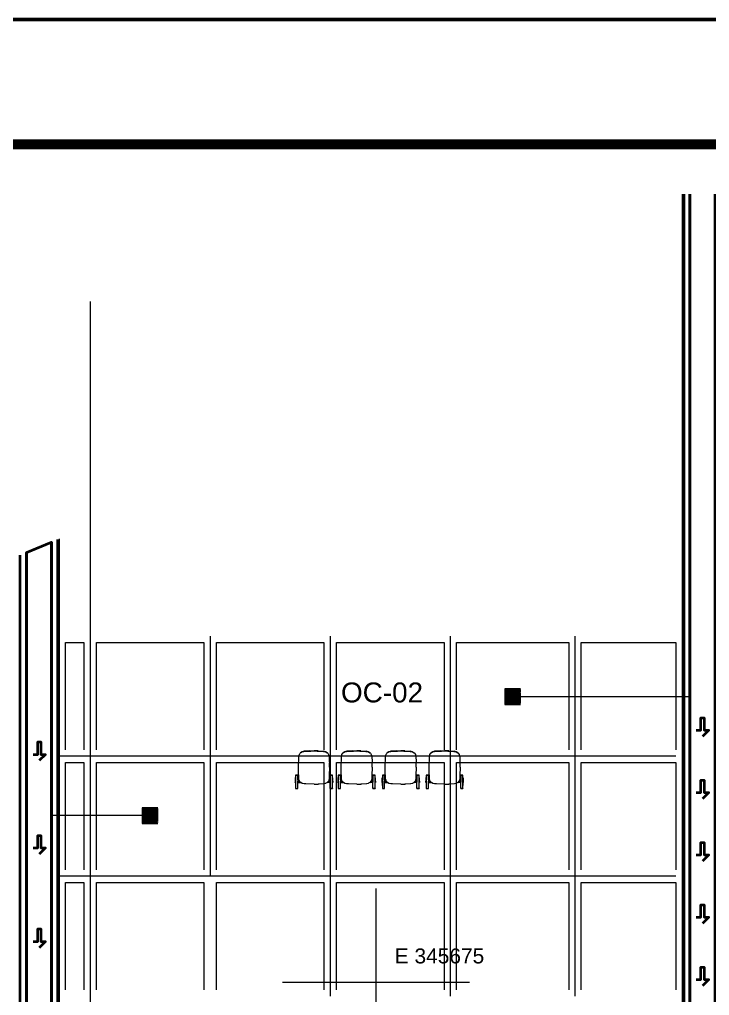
# Model space of a CAD drawing. Header units: metres. Extents: x 349021 to 349543, y 9281040 to 9281959.
# Drawn here: x 349122.8 to 349133.87, y 9281942.93 to 9281958.59 of the extents above; entities that cross this region are included whole.
import ezdxf

# ---------------------------------------------------------------- set-up
doc = ezdxf.new("R2010")
doc.units = ezdxf.units.M
doc.header["$LTSCALE"] = 0.25
for name, color, linetype, lineweight in [('ARQ-BASE', 8, 'CONTINUOUS', 13), ('ARQ-TEXTO', 8, 'CONTINUOUS', 13), ('CUNETA', 3, 'CONTINUOUS', 35), ('GRILLA', 9, 'CONTINUOUS', 13), ('MARCO', 7, 'CONTINUOUS', 50)]:
    doc.layers.add(name, color=color, linetype=linetype, lineweight=lineweight)
doc.styles.get("Standard").update_dxf_attribs({"font": 'arial.ttf'})

msp = doc.modelspace()

# ---------------------------------------------------------------- linework, layer by layer
at = {"layer": 'ARQ-BASE'}
for points in [[(349133.43, 9281955.79), (349133.43, 9281928.845)], [(349123.935, 9281954.068), (349123.935, 9281920.406)], [(349123.44, 9281950.258), (349123.44, 9281928.97)], [(349123.44, 9281949.935), (349123.44, 9281924.749)], [(349125.86, 9281948.699), (349125.86, 9281946.774)], [(349127.785, 9281948.699), (349127.785, 9281946.774)], [(349129.71, 9281948.699), (349129.71, 9281946.774)], [(349131.71, 9281948.699), (349131.71, 9281946.774)], [(349123.54, 9281946.874), (349123.54, 9281948.599), (349123.835, 9281948.599), (349123.835, 9281946.874)], [(349124.035, 9281946.874), (349124.035, 9281948.599), (349125.76, 9281948.599), (349125.76, 9281946.874)], [(349125.96, 9281946.874), (349125.96, 9281948.599), (349127.685, 9281948.599), (349127.685, 9281946.874)], [(349127.885, 9281946.874), (349127.885, 9281948.599), (349129.61, 9281948.599), (349129.61, 9281946.874)], [(349129.81, 9281946.874), (349129.81, 9281948.599), (349131.61, 9281948.599), (349131.61, 9281946.874)], [(349131.81, 9281946.874), (349131.81, 9281948.599), (349133.33, 9281948.599), (349133.33, 9281946.874)], [(349130.835, 9281947.854), (349130.585, 9281947.854), (349130.585, 9281947.604), (349130.835, 9281947.604)], [(349130.83, 9281947.849), (349130.59, 9281947.849), (349130.59, 9281947.609), (349130.83, 9281947.609)], [(349130.59, 9281947.842), (349130.83, 9281947.842), (349130.83, 9281947.837), (349130.59, 9281947.837)], [(349130.59, 9281947.832), (349130.83, 9281947.832), (349130.83, 9281947.827), (349130.59, 9281947.827)], [(349130.59, 9281947.822), (349130.83, 9281947.822), (349130.83, 9281947.817), (349130.59, 9281947.817)], [(349130.59, 9281947.812), (349130.83, 9281947.812), (349130.83, 9281947.807), (349130.59, 9281947.807)], [(349130.59, 9281947.802), (349130.83, 9281947.802), (349130.83, 9281947.797), (349130.59, 9281947.797)], [(349130.59, 9281947.792), (349130.83, 9281947.792), (349130.83, 9281947.787), (349130.59, 9281947.787)], [(349130.59, 9281947.782), (349130.83, 9281947.782), (349130.83, 9281947.777), (349130.59, 9281947.777)], [(349130.59, 9281947.772), (349130.83, 9281947.772), (349130.83, 9281947.767), (349130.59, 9281947.767)], [(349130.59, 9281947.762), (349130.83, 9281947.762), (349130.83, 9281947.757), (349130.59, 9281947.757)], [(349130.59, 9281947.752), (349130.83, 9281947.752), (349130.83, 9281947.747), (349130.59, 9281947.747)], [(349130.59, 9281947.742), (349130.83, 9281947.742), (349130.83, 9281947.737), (349130.59, 9281947.737)], [(349130.59, 9281947.732), (349130.83, 9281947.732), (349130.83, 9281947.727), (349130.59, 9281947.727)], [(349130.59, 9281947.722), (349130.83, 9281947.722), (349130.83, 9281947.717), (349130.59, 9281947.717)], [(349130.59, 9281947.712), (349130.83, 9281947.712), (349130.83, 9281947.707), (349130.59, 9281947.707)], [(349130.59, 9281947.702), (349130.83, 9281947.702), (349130.83, 9281947.697), (349130.59, 9281947.697)], [(349130.59, 9281947.692), (349130.83, 9281947.692), (349130.83, 9281947.687), (349130.59, 9281947.687)], [(349130.59, 9281947.682), (349130.83, 9281947.682), (349130.83, 9281947.677), (349130.59, 9281947.677)], [(349130.59, 9281947.672), (349130.83, 9281947.672), (349130.83, 9281947.667), (349130.59, 9281947.667)], [(349130.835, 9281947.729), (349133.555, 9281947.729)], [(349130.59, 9281947.662), (349130.83, 9281947.662), (349130.83, 9281947.657), (349130.59, 9281947.657)], [(349130.59, 9281947.652), (349130.83, 9281947.652), (349130.83, 9281947.647), (349130.59, 9281947.647)], [(349130.59, 9281947.642), (349130.83, 9281947.642), (349130.83, 9281947.637), (349130.59, 9281947.637)], [(349130.59, 9281947.632), (349130.83, 9281947.632), (349130.83, 9281947.627), (349130.59, 9281947.627)], [(349130.59, 9281947.622), (349130.83, 9281947.622), (349130.83, 9281947.617), (349130.59, 9281947.617)], [(349122.815, 9281947.47), (349122.815, 9281923.89)], [(349133.33, 9281946.774), (349123.44, 9281946.774)], [(349125.86, 9281946.774), (349125.86, 9281944.849)], [(349127.281, 9281946.72), (349127.283, 9281946.765)], [(349127.283, 9281946.765), (349127.288, 9281946.792)], [(349127.288, 9281946.792), (349127.29, 9281946.801)], [(349127.29, 9281946.801), (349127.304, 9281946.82)], [(349127.304, 9281946.82), (349127.309, 9281946.827)], [(349127.309, 9281946.827), (349127.329, 9281946.839)], [(349127.335, 9281946.843), (349127.311, 9281946.828)], [(349127.329, 9281946.839), (349127.335, 9281946.843)], [(349127.335, 9281946.843), (349127.361, 9281946.849)], [(349127.337, 9281946.844), (349127.335, 9281946.843)], [(349127.366, 9281946.851), (349127.337, 9281946.844)], [(349127.361, 9281946.849), (349127.364, 9281946.85)], [(349127.364, 9281946.85), (349127.406, 9281946.852)], [(349127.458, 9281946.856), (349127.366, 9281946.851)], [(349127.406, 9281946.852), (349127.475, 9281946.855)], [(349127.458, 9281946.856), (349127.526, 9281946.857)], [(349127.475, 9281946.855), (349127.526, 9281946.856)], [(349127.593, 9281946.856), (349127.526, 9281946.857)], [(349127.526, 9281946.856), (349127.576, 9281946.855)], [(349127.576, 9281946.855), (349127.593, 9281946.855)], [(349127.593, 9281946.856), (349127.681, 9281946.851)], [(349127.593, 9281946.855), (349127.66, 9281946.851)], [(349127.66, 9281946.851), (349127.675, 9281946.85)], [(349127.675, 9281946.85), (349127.683, 9281946.85)], [(349127.711, 9281946.844), (349127.681, 9281946.851)], [(349127.683, 9281946.85), (349127.71, 9281946.844)], [(349127.71, 9281946.844), (349127.713, 9281946.843)], [(349127.713, 9281946.843), (349127.711, 9281946.844)], [(349127.738, 9281946.828), (349127.711, 9281946.844)], [(349127.713, 9281946.843), (349127.738, 9281946.828)], [(349127.738, 9281946.828), (349127.738, 9281946.828)], [(349127.738, 9281946.828), (349127.738, 9281946.828)], [(349127.738, 9281946.828), (349127.74, 9281946.827)], [(349127.74, 9281946.827), (349127.745, 9281946.82)], [(349127.745, 9281946.82), (349127.76, 9281946.801)], [(349127.76, 9281946.801), (349127.766, 9281946.775)], [(349127.766, 9281946.775), (349127.768, 9281946.765)], [(349127.768, 9281946.765), (349127.771, 9281946.689)], [(349127.785, 9281946.774), (349127.785, 9281944.849)], [(349127.965, 9281946.72), (349127.967, 9281946.765)], [(349127.967, 9281946.765), (349127.972, 9281946.792)], [(349127.972, 9281946.792), (349127.974, 9281946.801)], [(349127.974, 9281946.801), (349127.988, 9281946.82)], [(349127.988, 9281946.82), (349127.993, 9281946.827)], [(349127.993, 9281946.827), (349128.013, 9281946.839)], [(349128.019, 9281946.843), (349127.995, 9281946.828)], [(349128.013, 9281946.839), (349128.019, 9281946.843)], [(349128.019, 9281946.843), (349128.045, 9281946.849)], [(349128.021, 9281946.844), (349128.019, 9281946.843)], [(349128.05, 9281946.851), (349128.021, 9281946.844)], [(349128.045, 9281946.849), (349128.048, 9281946.85)], [(349128.048, 9281946.85), (349128.09, 9281946.852)], [(349128.142, 9281946.856), (349128.05, 9281946.851)], [(349128.09, 9281946.852), (349128.159, 9281946.855)], [(349128.142, 9281946.856), (349128.21, 9281946.857)], [(349128.159, 9281946.855), (349128.21, 9281946.856)], [(349128.277, 9281946.856), (349128.21, 9281946.857)], [(349128.21, 9281946.856), (349128.26, 9281946.855)], [(349128.26, 9281946.855), (349128.277, 9281946.855)], [(349128.277, 9281946.856), (349128.366, 9281946.851)], [(349128.277, 9281946.855), (349128.344, 9281946.851)], [(349128.344, 9281946.851), (349128.359, 9281946.85)], [(349128.359, 9281946.85), (349128.367, 9281946.85)], [(349128.395, 9281946.844), (349128.366, 9281946.851)], [(349128.367, 9281946.85), (349128.394, 9281946.844)], [(349128.394, 9281946.844), (349128.397, 9281946.843)], [(349128.397, 9281946.843), (349128.395, 9281946.844)], [(349128.422, 9281946.828), (349128.395, 9281946.844)], [(349128.397, 9281946.843), (349128.422, 9281946.828)], [(349128.422, 9281946.828), (349128.422, 9281946.828)], [(349128.422, 9281946.828), (349128.423, 9281946.828)], [(349128.423, 9281946.828), (349128.425, 9281946.827)], [(349128.425, 9281946.827), (349128.429, 9281946.82)], [(349128.429, 9281946.82), (349128.444, 9281946.801)], [(349128.444, 9281946.801), (349128.45, 9281946.775)], [(349128.45, 9281946.775), (349128.452, 9281946.765)], [(349128.452, 9281946.765), (349128.456, 9281946.689)], [(349128.672, 9281946.72), (349128.674, 9281946.765)], [(349128.674, 9281946.765), (349128.679, 9281946.792)], [(349128.679, 9281946.792), (349128.681, 9281946.801)], [(349128.681, 9281946.801), (349128.695, 9281946.82)], [(349128.695, 9281946.82), (349128.7, 9281946.827)], [(349128.7, 9281946.827), (349128.719, 9281946.839)], [(349128.726, 9281946.843), (349128.701, 9281946.828)], [(349128.719, 9281946.839), (349128.726, 9281946.843)], [(349128.726, 9281946.843), (349128.752, 9281946.849)], [(349128.728, 9281946.844), (349128.726, 9281946.843)], [(349128.757, 9281946.851), (349128.728, 9281946.844)], [(349128.752, 9281946.849), (349128.755, 9281946.85)], [(349128.755, 9281946.85), (349128.797, 9281946.852)], [(349128.849, 9281946.856), (349128.757, 9281946.851)], [(349128.797, 9281946.852), (349128.866, 9281946.855)], [(349128.849, 9281946.856), (349128.917, 9281946.857)], [(349128.866, 9281946.855), (349128.917, 9281946.856)], [(349128.984, 9281946.856), (349128.917, 9281946.857)], [(349128.917, 9281946.856), (349128.967, 9281946.855)], [(349128.967, 9281946.855), (349128.984, 9281946.855)], [(349128.984, 9281946.856), (349129.072, 9281946.851)], [(349128.984, 9281946.855), (349129.05, 9281946.851)], [(349129.05, 9281946.851), (349129.065, 9281946.85)], [(349129.065, 9281946.85), (349129.074, 9281946.85)], [(349129.102, 9281946.844), (349129.072, 9281946.851)], [(349129.074, 9281946.85), (349129.101, 9281946.844)], [(349129.101, 9281946.844), (349129.104, 9281946.843)], [(349129.104, 9281946.843), (349129.102, 9281946.844)], [(349129.129, 9281946.828), (349129.102, 9281946.844)], [(349129.104, 9281946.843), (349129.129, 9281946.828)], [(349129.129, 9281946.828), (349129.129, 9281946.828)], [(349129.129, 9281946.828), (349129.129, 9281946.828)], [(349129.129, 9281946.828), (349129.131, 9281946.827)], [(349129.131, 9281946.827), (349129.136, 9281946.82)], [(349129.136, 9281946.82), (349129.151, 9281946.801)], [(349129.151, 9281946.801), (349129.157, 9281946.775)], [(349129.157, 9281946.775), (349129.159, 9281946.765)], [(349129.159, 9281946.765), (349129.162, 9281946.689)], [(349129.375, 9281946.72), (349129.377, 9281946.765)], [(349129.377, 9281946.765), (349129.382, 9281946.792)], [(349129.382, 9281946.792), (349129.384, 9281946.801)], [(349129.384, 9281946.801), (349129.398, 9281946.82)], [(349129.398, 9281946.82), (349129.403, 9281946.827)], [(349129.403, 9281946.827), (349129.422, 9281946.839)], [(349129.429, 9281946.843), (349129.404, 9281946.828)], [(349129.422, 9281946.839), (349129.429, 9281946.843)], [(349129.429, 9281946.843), (349129.455, 9281946.849)], [(349129.431, 9281946.844), (349129.429, 9281946.843)], [(349129.46, 9281946.851), (349129.431, 9281946.844)], [(349129.455, 9281946.849), (349129.458, 9281946.85)], [(349129.458, 9281946.85), (349129.5, 9281946.852)], [(349129.552, 9281946.856), (349129.46, 9281946.851)], [(349129.5, 9281946.852), (349129.569, 9281946.855)], [(349129.552, 9281946.856), (349129.62, 9281946.857)], [(349129.569, 9281946.855), (349129.62, 9281946.856)], [(349129.687, 9281946.856), (349129.62, 9281946.857)], [(349129.62, 9281946.856), (349129.67, 9281946.855)], [(349129.67, 9281946.855), (349129.687, 9281946.855)], [(349129.687, 9281946.856), (349129.775, 9281946.851)], [(349129.687, 9281946.855), (349129.753, 9281946.851)], [(349129.71, 9281946.774), (349129.71, 9281944.849)], [(349129.753, 9281946.851), (349129.768, 9281946.85)], [(349129.768, 9281946.85), (349129.777, 9281946.85)], [(349129.805, 9281946.844), (349129.775, 9281946.851)], [(349129.777, 9281946.85), (349129.804, 9281946.844)], [(349129.804, 9281946.844), (349129.807, 9281946.843)], [(349129.807, 9281946.843), (349129.805, 9281946.844)], [(349129.832, 9281946.828), (349129.805, 9281946.844)], [(349129.807, 9281946.843), (349129.832, 9281946.828)], [(349129.832, 9281946.828), (349129.832, 9281946.828)], [(349129.832, 9281946.828), (349129.832, 9281946.828)], [(349129.832, 9281946.828), (349129.834, 9281946.827)], [(349129.834, 9281946.827), (349129.839, 9281946.82)], [(349129.839, 9281946.82), (349129.854, 9281946.801)], [(349129.854, 9281946.801), (349129.86, 9281946.775)], [(349129.86, 9281946.775), (349129.862, 9281946.765)], [(349129.862, 9281946.765), (349129.865, 9281946.689)], [(349131.71, 9281946.774), (349131.71, 9281944.849)], [(349123.54, 9281944.949), (349123.54, 9281946.674), (349123.835, 9281946.674), (349123.835, 9281944.949)], [(349124.035, 9281944.949), (349124.035, 9281946.674), (349125.76, 9281946.674), (349125.76, 9281944.949)], [(349125.96, 9281944.949), (349125.96, 9281946.674), (349127.685, 9281946.674), (349127.685, 9281944.949)], [(349127.276, 9281946.593), (349127.277, 9281946.643)], [(349127.278, 9281946.544), (349127.276, 9281946.593)], [(349127.277, 9281946.643), (349127.281, 9281946.72)], [(349127.774, 9281946.595), (349127.77, 9281946.461)], [(349127.771, 9281946.689), (349127.773, 9281946.662)], [(349127.774, 9281946.595), (349127.773, 9281946.662)], [(349127.885, 9281944.949), (349127.885, 9281946.674), (349129.61, 9281946.674), (349129.61, 9281944.949)], [(349127.96, 9281946.593), (349127.962, 9281946.643)], [(349127.962, 9281946.544), (349127.96, 9281946.593)], [(349127.962, 9281946.643), (349127.965, 9281946.72)], [(349128.458, 9281946.595), (349128.454, 9281946.461)], [(349128.456, 9281946.689), (349128.457, 9281946.662)], [(349128.458, 9281946.595), (349128.457, 9281946.662)], [(349128.667, 9281946.593), (349128.668, 9281946.643)], [(349128.669, 9281946.544), (349128.667, 9281946.593)], [(349128.668, 9281946.643), (349128.672, 9281946.72)], [(349129.165, 9281946.595), (349129.16, 9281946.461)], [(349129.162, 9281946.689), (349129.164, 9281946.662)], [(349129.165, 9281946.595), (349129.164, 9281946.662)], [(349129.37, 9281946.593), (349129.371, 9281946.643)], [(349129.372, 9281946.544), (349129.37, 9281946.593)], [(349129.371, 9281946.643), (349129.375, 9281946.72)], [(349129.81, 9281944.949), (349129.81, 9281946.674), (349131.61, 9281946.674), (349131.61, 9281944.949)], [(349129.868, 9281946.595), (349129.863, 9281946.461)], [(349129.865, 9281946.689), (349129.867, 9281946.662)], [(349129.868, 9281946.595), (349129.867, 9281946.662)], [(349131.81, 9281944.949), (349131.81, 9281946.674), (349133.33, 9281946.674), (349133.33, 9281944.949)], [(349127.231, 9281946.421), (349127.228, 9281946.421)], [(349127.228, 9281946.371), (349127.228, 9281946.421)], [(349127.231, 9281946.47), (349127.267, 9281946.47)], [(349127.231, 9281946.47), (349127.231, 9281946.47)], [(349127.267, 9281946.47), (349127.231, 9281946.47)], [(349127.231, 9281946.47), (349127.231, 9281946.455)], [(349127.231, 9281946.47), (349127.231, 9281946.254)], [(349127.231, 9281946.455), (349127.231, 9281946.431)], [(349127.231, 9281946.421), (349127.231, 9281946.431)], [(349127.267, 9281946.47), (349127.267, 9281946.47)], [(349127.267, 9281946.395), (349127.267, 9281946.47)], [(349127.283, 9281946.41), (349127.278, 9281946.544)], [(349127.77, 9281946.461), (349127.768, 9281946.413)], [(349127.784, 9281946.47), (349127.784, 9281946.47)], [(349127.784, 9281946.47), (349127.82, 9281946.47)], [(349127.82, 9281946.47), (349127.784, 9281946.47)], [(349127.784, 9281946.47), (349127.784, 9281946.39)], [(349127.82, 9281946.47), (349127.82, 9281946.47)], [(349127.82, 9281946.258), (349127.82, 9281946.47)], [(349127.82, 9281946.455), (349127.82, 9281946.47)], [(349127.82, 9281946.438), (349127.82, 9281946.455)], [(349127.82, 9281946.423), (349127.82, 9281946.438)], [(349127.82, 9281946.423), (349127.823, 9281946.423)], [(349127.82, 9281946.423), (349127.823, 9281946.423)], [(349127.823, 9281946.423), (349127.823, 9281946.423)], [(349127.823, 9281946.415), (349127.823, 9281946.423)], [(349127.823, 9281946.423), (349127.823, 9281946.415)], [(349127.915, 9281946.421), (349127.912, 9281946.421)], [(349127.912, 9281946.371), (349127.912, 9281946.421)], [(349127.915, 9281946.47), (349127.951, 9281946.47)], [(349127.915, 9281946.47), (349127.915, 9281946.47)], [(349127.951, 9281946.47), (349127.915, 9281946.47)], [(349127.915, 9281946.47), (349127.915, 9281946.455)], [(349127.915, 9281946.47), (349127.915, 9281946.254)], [(349127.915, 9281946.455), (349127.915, 9281946.431)], [(349127.915, 9281946.421), (349127.915, 9281946.431)], [(349127.951, 9281946.47), (349127.951, 9281946.47)], [(349127.951, 9281946.395), (349127.951, 9281946.47)], [(349127.967, 9281946.41), (349127.962, 9281946.544)], [(349128.454, 9281946.461), (349128.452, 9281946.413)], [(349128.468, 9281946.47), (349128.468, 9281946.47)], [(349128.468, 9281946.47), (349128.504, 9281946.47)], [(349128.504, 9281946.47), (349128.468, 9281946.47)], [(349128.468, 9281946.47), (349128.468, 9281946.39)], [(349128.504, 9281946.47), (349128.504, 9281946.47)], [(349128.504, 9281946.258), (349128.504, 9281946.47)], [(349128.504, 9281946.455), (349128.504, 9281946.47)], [(349128.504, 9281946.438), (349128.504, 9281946.455)], [(349128.504, 9281946.423), (349128.504, 9281946.438)], [(349128.504, 9281946.423), (349128.507, 9281946.423)], [(349128.504, 9281946.423), (349128.507, 9281946.423)], [(349128.507, 9281946.423), (349128.507, 9281946.423)], [(349128.507, 9281946.415), (349128.507, 9281946.423)], [(349128.507, 9281946.423), (349128.507, 9281946.415)], [(349128.622, 9281946.421), (349128.619, 9281946.421)], [(349128.619, 9281946.371), (349128.619, 9281946.421)], [(349128.622, 9281946.47), (349128.658, 9281946.47)], [(349128.622, 9281946.47), (349128.622, 9281946.47)], [(349128.658, 9281946.47), (349128.622, 9281946.47)], [(349128.622, 9281946.47), (349128.622, 9281946.455)], [(349128.622, 9281946.47), (349128.622, 9281946.254)], [(349128.622, 9281946.455), (349128.622, 9281946.431)], [(349128.622, 9281946.421), (349128.622, 9281946.431)], [(349128.658, 9281946.47), (349128.658, 9281946.47)], [(349128.658, 9281946.395), (349128.658, 9281946.47)], [(349128.674, 9281946.41), (349128.669, 9281946.544)], [(349129.16, 9281946.461), (349129.159, 9281946.413)], [(349129.175, 9281946.47), (349129.175, 9281946.47)], [(349129.175, 9281946.47), (349129.211, 9281946.47)], [(349129.211, 9281946.47), (349129.175, 9281946.47)], [(349129.175, 9281946.47), (349129.175, 9281946.39)], [(349129.211, 9281946.47), (349129.211, 9281946.47)], [(349129.211, 9281946.258), (349129.211, 9281946.47)], [(349129.211, 9281946.455), (349129.211, 9281946.47)], [(349129.211, 9281946.438), (349129.211, 9281946.455)], [(349129.211, 9281946.423), (349129.211, 9281946.438)], [(349129.211, 9281946.423), (349129.214, 9281946.423)], [(349129.211, 9281946.423), (349129.214, 9281946.423)], [(349129.214, 9281946.423), (349129.214, 9281946.423)], [(349129.214, 9281946.415), (349129.214, 9281946.423)], [(349129.214, 9281946.423), (349129.214, 9281946.415)], [(349129.325, 9281946.421), (349129.322, 9281946.421)], [(349129.322, 9281946.371), (349129.322, 9281946.421)], [(349129.325, 9281946.47), (349129.361, 9281946.47)], [(349129.325, 9281946.47), (349129.325, 9281946.47)], [(349129.361, 9281946.47), (349129.325, 9281946.47)], [(349129.325, 9281946.47), (349129.325, 9281946.455)], [(349129.325, 9281946.47), (349129.325, 9281946.254)], [(349129.325, 9281946.455), (349129.325, 9281946.431)], [(349129.325, 9281946.421), (349129.325, 9281946.431)], [(349129.361, 9281946.47), (349129.361, 9281946.47)], [(349129.361, 9281946.395), (349129.361, 9281946.47)], [(349129.377, 9281946.41), (349129.372, 9281946.544)], [(349129.863, 9281946.461), (349129.862, 9281946.413)], [(349129.878, 9281946.47), (349129.878, 9281946.47)], [(349129.878, 9281946.47), (349129.914, 9281946.47)], [(349129.914, 9281946.47), (349129.878, 9281946.47)], [(349129.878, 9281946.47), (349129.878, 9281946.39)], [(349129.914, 9281946.47), (349129.914, 9281946.47)], [(349129.914, 9281946.258), (349129.914, 9281946.47)], [(349129.914, 9281946.455), (349129.914, 9281946.47)], [(349129.914, 9281946.438), (349129.914, 9281946.455)], [(349129.914, 9281946.423), (349129.914, 9281946.438)], [(349129.914, 9281946.423), (349129.917, 9281946.423)], [(349129.914, 9281946.423), (349129.917, 9281946.423)], [(349129.917, 9281946.423), (349129.917, 9281946.423)], [(349129.917, 9281946.415), (349129.917, 9281946.423)], [(349129.917, 9281946.423), (349129.917, 9281946.415)], [(349127.227, 9281946.364), (349127.225, 9281946.362)], [(349127.225, 9281946.354), (349127.227, 9281946.364)], [(349127.225, 9281946.362), (349127.225, 9281946.354)], [(349127.225, 9281946.353), (349127.225, 9281946.354)], [(349127.225, 9281946.353), (349127.225, 9281946.353)], [(349127.225, 9281946.353), (349127.226, 9281946.353)], [(349127.228, 9281946.353), (349127.225, 9281946.353)], [(349127.226, 9281946.353), (349127.225, 9281946.353)], [(349127.228, 9281946.353), (349127.226, 9281946.353)], [(349127.227, 9281946.364), (349127.228, 9281946.371)], [(349127.228, 9281946.371), (349127.228, 9281946.371)], [(349127.228, 9281946.371), (349127.228, 9281946.371)], [(349127.228, 9281946.371), (349127.228, 9281946.371)], [(349127.228, 9281946.353), (349127.228, 9281946.353)], [(349127.228, 9281946.353), (349127.228, 9281946.331)], [(349127.228, 9281946.331), (349127.228, 9281946.329)], [(349127.228, 9281946.329), (349127.228, 9281946.301)], [(349127.231, 9281946.305), (349127.228, 9281946.301)], [(349127.231, 9281946.303), (349127.228, 9281946.301)], [(349127.228, 9281946.301), (349127.228, 9281946.301)], [(349127.228, 9281946.301), (349127.228, 9281946.301)], [(349127.228, 9281946.301), (349127.228, 9281946.301)], [(349127.231, 9281946.305), (349127.231, 9281946.303)], [(349127.267, 9281946.395), (349127.267, 9281946.373)], [(349127.267, 9281946.373), (349127.267, 9281946.372)], [(349127.267, 9281946.373), (349127.292, 9281946.373)], [(349127.269, 9281946.373), (349127.267, 9281946.372)], [(349127.267, 9281946.372), (349127.267, 9281946.362)], [(349127.267, 9281946.362), (349127.267, 9281946.372)], [(349127.267, 9281946.372), (349127.267, 9281946.372)], [(349127.267, 9281946.362), (349127.267, 9281946.372)], [(349127.267, 9281946.362), (349127.267, 9281946.362)], [(349127.267, 9281946.352), (349127.267, 9281946.362)], [(349127.267, 9281946.352), (349127.267, 9281946.351)], [(349127.27, 9281946.351), (349127.267, 9281946.352)], [(349127.267, 9281946.351), (349127.308, 9281946.351)], [(349127.267, 9281946.321), (349127.267, 9281946.351)], [(349127.267, 9281946.292), (349127.267, 9281946.321)], [(349127.267, 9281946.254), (349127.267, 9281946.292)], [(349127.269, 9281946.373), (349127.269, 9281946.373)], [(349127.269, 9281946.373), (349127.292, 9281946.373)], [(349127.269, 9281946.373), (349127.269, 9281946.373)], [(349127.27, 9281946.351), (349127.27, 9281946.351)], [(349127.307, 9281946.351), (349127.27, 9281946.351)], [(349127.27, 9281946.351), (349127.27, 9281946.351)], [(349127.289, 9281946.384), (349127.283, 9281946.41)], [(349127.29, 9281946.378), (349127.289, 9281946.384)], [(349127.292, 9281946.376), (349127.29, 9281946.378)], [(349127.294, 9281946.373), (349127.292, 9281946.376)], [(349127.292, 9281946.373), (349127.297, 9281946.368)], [(349127.292, 9281946.373), (349127.292, 9281946.373)], [(349127.292, 9281946.373), (349127.295, 9281946.368)], [(349127.309, 9281946.351), (349127.294, 9281946.373)], [(349127.307, 9281946.351), (349127.295, 9281946.368)], [(349127.305, 9281946.356), (349127.297, 9281946.368)], [(349127.305, 9281946.356), (349127.308, 9281946.351)], [(349127.308, 9281946.351), (349127.307, 9281946.351)], [(349127.314, 9281946.348), (349127.309, 9281946.351)], [(349127.336, 9281946.335), (349127.314, 9281946.348)], [(349127.341, 9281946.334), (349127.336, 9281946.335)], [(349127.365, 9281946.329), (349127.341, 9281946.334)], [(349127.394, 9281946.327), (349127.365, 9281946.329)], [(349127.526, 9281946.322), (349127.394, 9281946.327)], [(349127.526, 9281946.322), (349127.593, 9281946.324)], [(349127.609, 9281946.325), (349127.593, 9281946.324)], [(349127.682, 9281946.329), (349127.609, 9281946.325)], [(349127.687, 9281946.33), (349127.682, 9281946.329)], [(349127.712, 9281946.335), (349127.687, 9281946.33)], [(349127.717, 9281946.339), (349127.712, 9281946.335)], [(349127.739, 9281946.353), (349127.717, 9281946.339)], [(349127.741, 9281946.356), (349127.739, 9281946.353)], [(349127.74, 9281946.351), (349127.743, 9281946.356)], [(349127.74, 9281946.351), (349127.744, 9281946.356)], [(349127.746, 9281946.351), (349127.74, 9281946.351)], [(349127.74, 9281946.351), (349127.74, 9281946.351)], [(349127.743, 9281946.351), (349127.74, 9281946.351)], [(349127.747, 9281946.362), (349127.741, 9281946.356)], [(349127.747, 9281946.362), (349127.743, 9281946.356)], [(349127.743, 9281946.351), (349127.743, 9281946.351)], [(349127.746, 9281946.351), (349127.743, 9281946.351)], [(349127.744, 9281946.356), (349127.746, 9281946.359)], [(349127.755, 9281946.371), (349127.746, 9281946.359)], [(349127.746, 9281946.351), (349127.784, 9281946.354)], [(349127.747, 9281946.362), (349127.755, 9281946.371)], [(349127.756, 9281946.373), (349127.755, 9281946.371)], [(349127.757, 9281946.373), (349127.755, 9281946.371)], [(349127.756, 9281946.373), (349127.757, 9281946.373)], [(349127.761, 9281946.377), (349127.757, 9281946.373)], [(349127.784, 9281946.373), (349127.757, 9281946.373)], [(349127.757, 9281946.373), (349127.759, 9281946.373)], [(349127.757, 9281946.373), (349127.757, 9281946.373)], [(349127.759, 9281946.373), (349127.759, 9281946.373)], [(349127.759, 9281946.373), (349127.781, 9281946.373)], [(349127.762, 9281946.386), (349127.761, 9281946.377)], [(349127.768, 9281946.413), (349127.762, 9281946.386)], [(349127.781, 9281946.373), (349127.784, 9281946.372)], [(349127.784, 9281946.39), (349127.784, 9281946.373)], [(349127.784, 9281946.373), (349127.784, 9281946.372)], [(349127.784, 9281946.372), (349127.784, 9281946.368)], [(349127.784, 9281946.372), (349127.784, 9281946.372)], [(349127.784, 9281946.372), (349127.784, 9281946.368)], [(349127.784, 9281946.368), (349127.784, 9281946.368)], [(349127.784, 9281946.368), (349127.784, 9281946.356)], [(349127.784, 9281946.368), (349127.784, 9281946.356)], [(349127.784, 9281946.356), (349127.784, 9281946.354)], [(349127.784, 9281946.354), (349127.784, 9281946.356)], [(349127.784, 9281946.354), (349127.784, 9281946.354)], [(349127.784, 9281946.254), (349127.784, 9281946.354)], [(349127.821, 9281946.303), (349127.82, 9281946.305)], [(349127.821, 9281946.303), (349127.823, 9281946.303)], [(349127.823, 9281946.415), (349127.823, 9281946.369)], [(349127.823, 9281946.369), (349127.824, 9281946.37)], [(349127.825, 9281946.354), (349127.823, 9281946.353)], [(349127.823, 9281946.353), (349127.823, 9281946.35)], [(349127.823, 9281946.353), (349127.823, 9281946.353)], [(349127.823, 9281946.352), (349127.823, 9281946.353)], [(349127.823, 9281946.353), (349127.823, 9281946.353)], [(349127.825, 9281946.353), (349127.823, 9281946.353)], [(349127.823, 9281946.353), (349127.823, 9281946.353)], [(349127.823, 9281946.352), (349127.823, 9281946.35)], [(349127.823, 9281946.303), (349127.823, 9281946.35)], [(349127.825, 9281946.371), (349127.824, 9281946.37)], [(349127.824, 9281946.37), (349127.825, 9281946.37)], [(349127.825, 9281946.371), (349127.825, 9281946.37)], [(349127.825, 9281946.37), (349127.825, 9281946.354)], [(349127.825, 9281946.354), (349127.825, 9281946.353)], [(349127.911, 9281946.364), (349127.909, 9281946.362)], [(349127.909, 9281946.354), (349127.911, 9281946.364)], [(349127.909, 9281946.362), (349127.909, 9281946.354)], [(349127.909, 9281946.353), (349127.909, 9281946.354)], [(349127.909, 9281946.353), (349127.909, 9281946.353)], [(349127.909, 9281946.353), (349127.91, 9281946.353)], [(349127.912, 9281946.353), (349127.909, 9281946.353)], [(349127.91, 9281946.353), (349127.909, 9281946.353)], [(349127.912, 9281946.353), (349127.91, 9281946.353)], [(349127.911, 9281946.364), (349127.912, 9281946.371)], [(349127.912, 9281946.371), (349127.912, 9281946.371)], [(349127.912, 9281946.371), (349127.912, 9281946.371)], [(349127.912, 9281946.371), (349127.912, 9281946.371)], [(349127.912, 9281946.353), (349127.912, 9281946.353)], [(349127.912, 9281946.353), (349127.912, 9281946.331)], [(349127.912, 9281946.331), (349127.912, 9281946.329)], [(349127.912, 9281946.329), (349127.912, 9281946.301)], [(349127.915, 9281946.305), (349127.912, 9281946.301)], [(349127.915, 9281946.303), (349127.912, 9281946.301)], [(349127.912, 9281946.301), (349127.912, 9281946.301)], [(349127.912, 9281946.301), (349127.912, 9281946.301)], [(349127.912, 9281946.301), (349127.912, 9281946.301)], [(349127.915, 9281946.305), (349127.915, 9281946.303)], [(349127.951, 9281946.395), (349127.951, 9281946.373)], [(349127.951, 9281946.373), (349127.951, 9281946.372)], [(349127.951, 9281946.373), (349127.976, 9281946.373)], [(349127.953, 9281946.373), (349127.951, 9281946.372)], [(349127.951, 9281946.372), (349127.951, 9281946.362)], [(349127.951, 9281946.362), (349127.951, 9281946.372)], [(349127.951, 9281946.372), (349127.951, 9281946.372)], [(349127.951, 9281946.362), (349127.951, 9281946.372)], [(349127.951, 9281946.362), (349127.951, 9281946.362)], [(349127.951, 9281946.352), (349127.951, 9281946.362)], [(349127.951, 9281946.352), (349127.951, 9281946.351)], [(349127.954, 9281946.351), (349127.951, 9281946.352)], [(349127.951, 9281946.351), (349127.992, 9281946.351)], [(349127.951, 9281946.321), (349127.951, 9281946.351)], [(349127.951, 9281946.292), (349127.951, 9281946.321)], [(349127.951, 9281946.254), (349127.951, 9281946.292)], [(349127.954, 9281946.373), (349127.953, 9281946.373)], [(349127.953, 9281946.373), (349127.953, 9281946.373)], [(349127.954, 9281946.373), (349127.976, 9281946.373)], [(349127.954, 9281946.351), (349127.954, 9281946.351)], [(349127.992, 9281946.351), (349127.954, 9281946.351)], [(349127.954, 9281946.351), (349127.954, 9281946.351)], [(349127.973, 9281946.384), (349127.967, 9281946.41)], [(349127.974, 9281946.378), (349127.973, 9281946.384)], [(349127.976, 9281946.376), (349127.974, 9281946.378)], [(349127.978, 9281946.373), (349127.976, 9281946.376)], [(349127.976, 9281946.373), (349127.981, 9281946.368)], [(349127.976, 9281946.373), (349127.976, 9281946.373)], [(349127.976, 9281946.373), (349127.98, 9281946.368)], [(349127.994, 9281946.351), (349127.978, 9281946.373)], [(349127.992, 9281946.351), (349127.98, 9281946.368)], [(349127.989, 9281946.356), (349127.981, 9281946.368)], [(349127.989, 9281946.356), (349127.992, 9281946.351)], [(349127.992, 9281946.351), (349127.992, 9281946.351)], [(349127.998, 9281946.348), (349127.994, 9281946.351)], [(349128.02, 9281946.335), (349127.998, 9281946.348)], [(349128.025, 9281946.334), (349128.02, 9281946.335)], [(349128.049, 9281946.329), (349128.025, 9281946.334)], [(349128.078, 9281946.327), (349128.049, 9281946.329)], [(349128.21, 9281946.322), (349128.078, 9281946.327)], [(349128.21, 9281946.322), (349128.277, 9281946.324)], [(349128.293, 9281946.325), (349128.277, 9281946.324)], [(349128.366, 9281946.329), (349128.293, 9281946.325)], [(349128.372, 9281946.33), (349128.366, 9281946.329)], [(349128.396, 9281946.335), (349128.372, 9281946.33)], [(349128.401, 9281946.339), (349128.396, 9281946.335)], [(349128.423, 9281946.353), (349128.401, 9281946.339)], [(349128.426, 9281946.356), (349128.423, 9281946.353)], [(349128.424, 9281946.351), (349128.427, 9281946.356)], [(349128.43, 9281946.351), (349128.424, 9281946.351)], [(349128.424, 9281946.351), (349128.425, 9281946.351)], [(349128.425, 9281946.351), (349128.428, 9281946.356)], [(349128.427, 9281946.351), (349128.425, 9281946.351)], [(349128.431, 9281946.362), (349128.426, 9281946.356)], [(349128.431, 9281946.362), (349128.427, 9281946.356)], [(349128.427, 9281946.351), (349128.427, 9281946.351)], [(349128.43, 9281946.351), (349128.427, 9281946.351)], [(349128.428, 9281946.356), (349128.43, 9281946.359)], [(349128.439, 9281946.371), (349128.43, 9281946.359)], [(349128.43, 9281946.351), (349128.468, 9281946.354)], [(349128.431, 9281946.362), (349128.439, 9281946.371)], [(349128.441, 9281946.373), (349128.439, 9281946.371)], [(349128.441, 9281946.373), (349128.439, 9281946.371)], [(349128.445, 9281946.377), (349128.441, 9281946.373)], [(349128.468, 9281946.373), (349128.441, 9281946.373)], [(349128.441, 9281946.373), (349128.441, 9281946.373)], [(349128.441, 9281946.373), (349128.443, 9281946.373)], [(349128.441, 9281946.373), (349128.441, 9281946.373)], [(349128.443, 9281946.373), (349128.443, 9281946.373)], [(349128.443, 9281946.373), (349128.465, 9281946.373)], [(349128.446, 9281946.386), (349128.445, 9281946.377)], [(349128.452, 9281946.413), (349128.446, 9281946.386)], [(349128.465, 9281946.373), (349128.468, 9281946.372)], [(349128.468, 9281946.39), (349128.468, 9281946.373)], [(349128.468, 9281946.373), (349128.468, 9281946.372)], [(349128.468, 9281946.372), (349128.468, 9281946.368)], [(349128.468, 9281946.372), (349128.468, 9281946.372)], [(349128.468, 9281946.372), (349128.468, 9281946.368)], [(349128.468, 9281946.368), (349128.468, 9281946.368)], [(349128.468, 9281946.368), (349128.468, 9281946.356)], [(349128.468, 9281946.368), (349128.468, 9281946.356)], [(349128.468, 9281946.356), (349128.468, 9281946.354)], [(349128.468, 9281946.354), (349128.468, 9281946.356)], [(349128.468, 9281946.354), (349128.468, 9281946.354)], [(349128.468, 9281946.254), (349128.468, 9281946.354)], [(349128.505, 9281946.303), (349128.504, 9281946.305)], [(349128.505, 9281946.303), (349128.507, 9281946.303)], [(349128.507, 9281946.415), (349128.507, 9281946.369)], [(349128.507, 9281946.369), (349128.508, 9281946.37)], [(349128.509, 9281946.354), (349128.507, 9281946.353)], [(349128.507, 9281946.353), (349128.507, 9281946.35)], [(349128.507, 9281946.353), (349128.507, 9281946.353)], [(349128.507, 9281946.352), (349128.507, 9281946.353)], [(349128.507, 9281946.353), (349128.507, 9281946.353)], [(349128.509, 9281946.353), (349128.507, 9281946.353)], [(349128.507, 9281946.353), (349128.507, 9281946.353)], [(349128.507, 9281946.352), (349128.507, 9281946.35)], [(349128.507, 9281946.303), (349128.507, 9281946.35)], [(349128.509, 9281946.371), (349128.508, 9281946.37)], [(349128.508, 9281946.37), (349128.509, 9281946.37)], [(349128.509, 9281946.371), (349128.509, 9281946.37)], [(349128.509, 9281946.37), (349128.509, 9281946.354)], [(349128.509, 9281946.354), (349128.509, 9281946.353)], [(349128.618, 9281946.364), (349128.616, 9281946.362)], [(349128.616, 9281946.354), (349128.618, 9281946.364)], [(349128.616, 9281946.362), (349128.616, 9281946.354)], [(349128.616, 9281946.353), (349128.616, 9281946.354)], [(349128.616, 9281946.353), (349128.616, 9281946.353)], [(349128.616, 9281946.353), (349128.617, 9281946.353)], [(349128.619, 9281946.353), (349128.616, 9281946.353)], [(349128.617, 9281946.353), (349128.616, 9281946.353)], [(349128.619, 9281946.353), (349128.617, 9281946.353)], [(349128.618, 9281946.371), (349128.619, 9281946.371)], [(349128.618, 9281946.371), (349128.619, 9281946.371)], [(349128.618, 9281946.364), (349128.618, 9281946.371)], [(349128.619, 9281946.371), (349128.619, 9281946.371)], [(349128.619, 9281946.353), (349128.619, 9281946.353)], [(349128.619, 9281946.353), (349128.619, 9281946.331)], [(349128.619, 9281946.331), (349128.619, 9281946.329)], [(349128.619, 9281946.329), (349128.619, 9281946.301)], [(349128.622, 9281946.305), (349128.619, 9281946.301)], [(349128.622, 9281946.303), (349128.619, 9281946.301)], [(349128.619, 9281946.301), (349128.619, 9281946.301)], [(349128.619, 9281946.301), (349128.619, 9281946.301)], [(349128.619, 9281946.301), (349128.619, 9281946.301)], [(349128.622, 9281946.305), (349128.622, 9281946.303)], [(349128.658, 9281946.395), (349128.658, 9281946.373)], [(349128.658, 9281946.373), (349128.658, 9281946.372)], [(349128.658, 9281946.373), (349128.683, 9281946.373)], [(349128.66, 9281946.373), (349128.658, 9281946.372)], [(349128.658, 9281946.372), (349128.658, 9281946.362)], [(349128.658, 9281946.362), (349128.658, 9281946.372)], [(349128.658, 9281946.372), (349128.658, 9281946.372)], [(349128.658, 9281946.362), (349128.658, 9281946.372)], [(349128.658, 9281946.362), (349128.658, 9281946.362)], [(349128.658, 9281946.352), (349128.658, 9281946.362)], [(349128.658, 9281946.352), (349128.658, 9281946.351)], [(349128.661, 9281946.351), (349128.658, 9281946.352)], [(349128.658, 9281946.351), (349128.699, 9281946.351)], [(349128.658, 9281946.321), (349128.658, 9281946.351)], [(349128.658, 9281946.292), (349128.658, 9281946.321)], [(349128.658, 9281946.254), (349128.658, 9281946.292)], [(349128.66, 9281946.373), (349128.66, 9281946.373)], [(349128.66, 9281946.373), (349128.683, 9281946.373)], [(349128.66, 9281946.373), (349128.66, 9281946.373)], [(349128.661, 9281946.351), (349128.661, 9281946.351)], [(349128.698, 9281946.351), (349128.661, 9281946.351)], [(349128.661, 9281946.351), (349128.661, 9281946.351)], [(349128.68, 9281946.384), (349128.674, 9281946.41)], [(349128.681, 9281946.378), (349128.68, 9281946.384)], [(349128.683, 9281946.376), (349128.681, 9281946.378)], [(349128.685, 9281946.373), (349128.683, 9281946.376)], [(349128.683, 9281946.373), (349128.688, 9281946.368)], [(349128.683, 9281946.373), (349128.683, 9281946.373)], [(349128.683, 9281946.373), (349128.686, 9281946.368)], [(349128.7, 9281946.351), (349128.685, 9281946.373)], [(349128.698, 9281946.351), (349128.686, 9281946.368)], [(349128.696, 9281946.356), (349128.688, 9281946.368)], [(349128.696, 9281946.356), (349128.699, 9281946.351)], [(349128.699, 9281946.351), (349128.698, 9281946.351)], [(349128.705, 9281946.348), (349128.7, 9281946.351)], [(349128.727, 9281946.335), (349128.705, 9281946.348)], [(349128.732, 9281946.334), (349128.727, 9281946.335)], [(349128.756, 9281946.329), (349128.732, 9281946.334)], [(349128.785, 9281946.327), (349128.756, 9281946.329)], [(349128.917, 9281946.322), (349128.785, 9281946.327)], [(349128.917, 9281946.322), (349128.984, 9281946.324)], [(349129, 9281946.325), (349128.984, 9281946.324)], [(349129.073, 9281946.329), (349129, 9281946.325)], [(349129.078, 9281946.33), (349129.073, 9281946.329)], [(349129.103, 9281946.335), (349129.078, 9281946.33)], [(349129.108, 9281946.339), (349129.103, 9281946.335)], [(349129.13, 9281946.353), (349129.108, 9281946.339)], [(349129.132, 9281946.356), (349129.13, 9281946.353)], [(349129.131, 9281946.351), (349129.134, 9281946.356)], [(349129.131, 9281946.351), (349129.135, 9281946.356)], [(349129.137, 9281946.351), (349129.131, 9281946.351)], [(349129.131, 9281946.351), (349129.131, 9281946.351)], [(349129.134, 9281946.351), (349129.131, 9281946.351)], [(349129.138, 9281946.362), (349129.132, 9281946.356)], [(349129.138, 9281946.362), (349129.134, 9281946.356)], [(349129.134, 9281946.351), (349129.134, 9281946.351)], [(349129.137, 9281946.351), (349129.134, 9281946.351)], [(349129.135, 9281946.356), (349129.137, 9281946.359)], [(349129.146, 9281946.371), (349129.137, 9281946.359)], [(349129.137, 9281946.351), (349129.175, 9281946.354)], [(349129.138, 9281946.362), (349129.146, 9281946.371)], [(349129.147, 9281946.373), (349129.146, 9281946.371)], [(349129.148, 9281946.373), (349129.146, 9281946.371)], [(349129.147, 9281946.373), (349129.148, 9281946.373)], [(349129.152, 9281946.377), (349129.148, 9281946.373)], [(349129.175, 9281946.373), (349129.148, 9281946.373)], [(349129.148, 9281946.373), (349129.15, 9281946.373)], [(349129.148, 9281946.373), (349129.148, 9281946.373)], [(349129.15, 9281946.373), (349129.15, 9281946.373)], [(349129.15, 9281946.373), (349129.172, 9281946.373)], [(349129.153, 9281946.386), (349129.152, 9281946.377)], [(349129.159, 9281946.413), (349129.153, 9281946.386)], [(349129.172, 9281946.373), (349129.175, 9281946.372)], [(349129.175, 9281946.39), (349129.175, 9281946.373)], [(349129.175, 9281946.373), (349129.175, 9281946.372)], [(349129.175, 9281946.372), (349129.175, 9281946.368)], [(349129.175, 9281946.372), (349129.175, 9281946.372)], [(349129.175, 9281946.372), (349129.175, 9281946.368)], [(349129.175, 9281946.368), (349129.175, 9281946.368)], [(349129.175, 9281946.368), (349129.175, 9281946.356)], [(349129.175, 9281946.368), (349129.175, 9281946.356)], [(349129.175, 9281946.356), (349129.175, 9281946.354)], [(349129.175, 9281946.354), (349129.175, 9281946.356)], [(349129.175, 9281946.354), (349129.175, 9281946.354)], [(349129.175, 9281946.254), (349129.175, 9281946.354)], [(349129.212, 9281946.303), (349129.211, 9281946.305)], [(349129.212, 9281946.303), (349129.214, 9281946.303)], [(349129.214, 9281946.415), (349129.214, 9281946.369)], [(349129.214, 9281946.369), (349129.215, 9281946.37)], [(349129.216, 9281946.354), (349129.214, 9281946.353)], [(349129.214, 9281946.353), (349129.214, 9281946.35)], [(349129.214, 9281946.353), (349129.214, 9281946.353)], [(349129.214, 9281946.352), (349129.214, 9281946.353)], [(349129.214, 9281946.353), (349129.214, 9281946.353)], [(349129.216, 9281946.353), (349129.214, 9281946.353)], [(349129.214, 9281946.353), (349129.214, 9281946.353)], [(349129.214, 9281946.352), (349129.214, 9281946.35)], [(349129.214, 9281946.303), (349129.214, 9281946.35)], [(349129.216, 9281946.371), (349129.215, 9281946.37)], [(349129.215, 9281946.37), (349129.216, 9281946.37)], [(349129.216, 9281946.371), (349129.216, 9281946.37)], [(349129.216, 9281946.37), (349129.216, 9281946.354)], [(349129.216, 9281946.354), (349129.216, 9281946.353)], [(349129.321, 9281946.364), (349129.319, 9281946.362)], [(349129.319, 9281946.354), (349129.321, 9281946.364)], [(349129.319, 9281946.362), (349129.319, 9281946.354)], [(349129.319, 9281946.353), (349129.319, 9281946.354)], [(349129.319, 9281946.353), (349129.319, 9281946.353)], [(349129.319, 9281946.353), (349129.32, 9281946.353)], [(349129.322, 9281946.353), (349129.319, 9281946.353)], [(349129.32, 9281946.353), (349129.319, 9281946.353)], [(349129.322, 9281946.353), (349129.32, 9281946.353)], [(349129.321, 9281946.371), (349129.322, 9281946.371)], [(349129.321, 9281946.371), (349129.322, 9281946.371)], [(349129.321, 9281946.364), (349129.321, 9281946.371)], [(349129.322, 9281946.371), (349129.322, 9281946.371)], [(349129.322, 9281946.353), (349129.322, 9281946.353)], [(349129.322, 9281946.353), (349129.322, 9281946.331)], [(349129.322, 9281946.331), (349129.322, 9281946.329)], [(349129.322, 9281946.329), (349129.322, 9281946.301)], [(349129.325, 9281946.305), (349129.322, 9281946.301)], [(349129.325, 9281946.303), (349129.322, 9281946.301)], [(349129.322, 9281946.301), (349129.322, 9281946.301)], [(349129.322, 9281946.301), (349129.322, 9281946.301)], [(349129.322, 9281946.301), (349129.322, 9281946.301)], [(349129.325, 9281946.305), (349129.325, 9281946.303)], [(349129.361, 9281946.395), (349129.361, 9281946.373)], [(349129.361, 9281946.373), (349129.361, 9281946.372)], [(349129.361, 9281946.373), (349129.386, 9281946.373)], [(349129.363, 9281946.373), (349129.361, 9281946.372)], [(349129.361, 9281946.372), (349129.361, 9281946.362)], [(349129.361, 9281946.362), (349129.361, 9281946.372)], [(349129.361, 9281946.372), (349129.361, 9281946.372)], [(349129.361, 9281946.362), (349129.361, 9281946.372)], [(349129.361, 9281946.362), (349129.361, 9281946.362)], [(349129.361, 9281946.352), (349129.361, 9281946.362)], [(349129.361, 9281946.352), (349129.361, 9281946.351)], [(349129.364, 9281946.351), (349129.361, 9281946.352)], [(349129.361, 9281946.351), (349129.402, 9281946.351)], [(349129.361, 9281946.321), (349129.361, 9281946.351)], [(349129.361, 9281946.292), (349129.361, 9281946.321)], [(349129.361, 9281946.254), (349129.361, 9281946.292)], [(349129.363, 9281946.373), (349129.363, 9281946.373)], [(349129.363, 9281946.373), (349129.386, 9281946.373)], [(349129.363, 9281946.373), (349129.363, 9281946.373)], [(349129.364, 9281946.351), (349129.364, 9281946.351)], [(349129.401, 9281946.351), (349129.364, 9281946.351)], [(349129.364, 9281946.351), (349129.364, 9281946.351)], [(349129.383, 9281946.384), (349129.377, 9281946.41)], [(349129.384, 9281946.378), (349129.383, 9281946.384)], [(349129.386, 9281946.376), (349129.384, 9281946.378)], [(349129.388, 9281946.373), (349129.386, 9281946.376)], [(349129.386, 9281946.373), (349129.391, 9281946.368)], [(349129.386, 9281946.373), (349129.386, 9281946.373)], [(349129.386, 9281946.373), (349129.389, 9281946.368)], [(349129.403, 9281946.351), (349129.388, 9281946.373)], [(349129.401, 9281946.351), (349129.389, 9281946.368)], [(349129.399, 9281946.356), (349129.391, 9281946.368)], [(349129.399, 9281946.356), (349129.402, 9281946.351)], [(349129.402, 9281946.351), (349129.401, 9281946.351)], [(349129.408, 9281946.348), (349129.403, 9281946.351)], [(349129.43, 9281946.335), (349129.408, 9281946.348)], [(349129.435, 9281946.334), (349129.43, 9281946.335)], [(349129.459, 9281946.329), (349129.435, 9281946.334)], [(349129.488, 9281946.327), (349129.459, 9281946.329)], [(349129.62, 9281946.322), (349129.488, 9281946.327)], [(349129.62, 9281946.322), (349129.687, 9281946.324)], [(349129.703, 9281946.325), (349129.687, 9281946.324)], [(349129.776, 9281946.329), (349129.703, 9281946.325)], [(349129.781, 9281946.33), (349129.776, 9281946.329)], [(349129.806, 9281946.335), (349129.781, 9281946.33)], [(349129.811, 9281946.339), (349129.806, 9281946.335)], [(349129.833, 9281946.353), (349129.811, 9281946.339)], [(349129.835, 9281946.356), (349129.833, 9281946.353)], [(349129.834, 9281946.351), (349129.837, 9281946.356)], [(349129.834, 9281946.351), (349129.838, 9281946.356)], [(349129.84, 9281946.351), (349129.834, 9281946.351)], [(349129.834, 9281946.351), (349129.834, 9281946.351)], [(349129.837, 9281946.351), (349129.834, 9281946.351)], [(349129.841, 9281946.362), (349129.835, 9281946.356)], [(349129.841, 9281946.362), (349129.837, 9281946.356)], [(349129.837, 9281946.351), (349129.837, 9281946.351)], [(349129.84, 9281946.351), (349129.837, 9281946.351)], [(349129.838, 9281946.356), (349129.84, 9281946.359)], [(349129.849, 9281946.371), (349129.84, 9281946.359)], [(349129.84, 9281946.351), (349129.878, 9281946.354)], [(349129.841, 9281946.362), (349129.849, 9281946.371)], [(349129.85, 9281946.373), (349129.849, 9281946.371)], [(349129.851, 9281946.373), (349129.849, 9281946.371)], [(349129.85, 9281946.373), (349129.851, 9281946.373)], [(349129.855, 9281946.377), (349129.851, 9281946.373)], [(349129.878, 9281946.373), (349129.851, 9281946.373)], [(349129.851, 9281946.373), (349129.853, 9281946.373)], [(349129.851, 9281946.373), (349129.851, 9281946.373)], [(349129.853, 9281946.373), (349129.853, 9281946.373)], [(349129.853, 9281946.373), (349129.875, 9281946.373)], [(349129.856, 9281946.386), (349129.855, 9281946.377)], [(349129.862, 9281946.413), (349129.856, 9281946.386)], [(349129.875, 9281946.373), (349129.878, 9281946.372)], [(349129.878, 9281946.39), (349129.878, 9281946.373)], [(349129.878, 9281946.373), (349129.878, 9281946.372)], [(349129.878, 9281946.372), (349129.878, 9281946.368)], [(349129.878, 9281946.372), (349129.878, 9281946.372)], [(349129.878, 9281946.372), (349129.878, 9281946.368)], [(349129.878, 9281946.368), (349129.878, 9281946.368)], [(349129.878, 9281946.368), (349129.878, 9281946.356)], [(349129.878, 9281946.368), (349129.878, 9281946.356)], [(349129.878, 9281946.356), (349129.878, 9281946.354)], [(349129.878, 9281946.354), (349129.878, 9281946.356)], [(349129.878, 9281946.354), (349129.878, 9281946.354)], [(349129.878, 9281946.254), (349129.878, 9281946.354)], [(349129.915, 9281946.303), (349129.914, 9281946.305)], [(349129.915, 9281946.303), (349129.917, 9281946.303)], [(349129.917, 9281946.415), (349129.917, 9281946.369)], [(349129.917, 9281946.369), (349129.918, 9281946.37)], [(349129.919, 9281946.354), (349129.917, 9281946.353)], [(349129.917, 9281946.353), (349129.917, 9281946.35)], [(349129.917, 9281946.353), (349129.917, 9281946.353)], [(349129.917, 9281946.352), (349129.917, 9281946.353)], [(349129.917, 9281946.353), (349129.917, 9281946.353)], [(349129.919, 9281946.353), (349129.917, 9281946.353)], [(349129.917, 9281946.353), (349129.917, 9281946.353)], [(349129.917, 9281946.352), (349129.917, 9281946.35)], [(349129.917, 9281946.303), (349129.917, 9281946.35)], [(349129.919, 9281946.371), (349129.918, 9281946.37)], [(349129.918, 9281946.37), (349129.919, 9281946.37)], [(349129.919, 9281946.371), (349129.919, 9281946.37)], [(349129.919, 9281946.37), (349129.919, 9281946.354)], [(349129.919, 9281946.354), (349129.919, 9281946.353)], [(349127.231, 9281946.254), (349127.231, 9281946.254)], [(349127.231, 9281946.254), (349127.267, 9281946.254)], [(349127.231, 9281946.254), (349127.267, 9281946.254)], [(349127.267, 9281946.254), (349127.267, 9281946.254)], [(349127.82, 9281946.254), (349127.784, 9281946.254)], [(349127.784, 9281946.254), (349127.784, 9281946.254)], [(349127.784, 9281946.254), (349127.82, 9281946.254)], [(349127.82, 9281946.258), (349127.82, 9281946.254)], [(349127.82, 9281946.254), (349127.82, 9281946.254)], [(349127.915, 9281946.254), (349127.915, 9281946.254)], [(349127.915, 9281946.254), (349127.951, 9281946.254)], [(349127.915, 9281946.254), (349127.951, 9281946.254)], [(349127.951, 9281946.254), (349127.951, 9281946.254)], [(349128.504, 9281946.254), (349128.468, 9281946.254)], [(349128.468, 9281946.254), (349128.468, 9281946.254)], [(349128.468, 9281946.254), (349128.504, 9281946.254)], [(349128.504, 9281946.258), (349128.504, 9281946.254)], [(349128.504, 9281946.254), (349128.504, 9281946.254)], [(349128.622, 9281946.254), (349128.622, 9281946.254)], [(349128.622, 9281946.254), (349128.658, 9281946.254)], [(349128.622, 9281946.254), (349128.658, 9281946.254)], [(349128.658, 9281946.254), (349128.658, 9281946.254)], [(349129.211, 9281946.254), (349129.175, 9281946.254)], [(349129.175, 9281946.254), (349129.175, 9281946.254)], [(349129.175, 9281946.254), (349129.211, 9281946.254)], [(349129.211, 9281946.258), (349129.211, 9281946.254)], [(349129.211, 9281946.254), (349129.211, 9281946.254)], [(349129.325, 9281946.254), (349129.325, 9281946.254)], [(349129.325, 9281946.254), (349129.361, 9281946.254)], [(349129.325, 9281946.254), (349129.361, 9281946.254)], [(349129.361, 9281946.254), (349129.361, 9281946.254)], [(349129.914, 9281946.254), (349129.878, 9281946.254)], [(349129.878, 9281946.254), (349129.878, 9281946.254)], [(349129.878, 9281946.254), (349129.914, 9281946.254)], [(349129.914, 9281946.258), (349129.914, 9281946.254)], [(349129.914, 9281946.254), (349129.914, 9281946.254)], [(349124.772, 9281945.819), (349123.315, 9281945.819)], [(349125.022, 9281945.944), (349124.772, 9281945.944), (349124.772, 9281945.694), (349125.022, 9281945.694)], [(349125.017, 9281945.939), (349124.777, 9281945.939), (349124.777, 9281945.699), (349125.017, 9281945.699)], [(349124.777, 9281945.932), (349125.017, 9281945.932), (349125.017, 9281945.927), (349124.777, 9281945.927)], [(349124.777, 9281945.922), (349125.017, 9281945.922), (349125.017, 9281945.917), (349124.777, 9281945.917)], [(349124.777, 9281945.912), (349125.017, 9281945.912), (349125.017, 9281945.907), (349124.777, 9281945.907)], [(349124.777, 9281945.902), (349125.017, 9281945.902), (349125.017, 9281945.897), (349124.777, 9281945.897)], [(349124.777, 9281945.892), (349125.017, 9281945.892), (349125.017, 9281945.887), (349124.777, 9281945.887)], [(349124.777, 9281945.882), (349125.017, 9281945.882), (349125.017, 9281945.877), (349124.777, 9281945.877)], [(349124.777, 9281945.872), (349125.017, 9281945.872), (349125.017, 9281945.867), (349124.777, 9281945.867)], [(349124.777, 9281945.862), (349125.017, 9281945.862), (349125.017, 9281945.857), (349124.777, 9281945.857)], [(349124.777, 9281945.852), (349125.017, 9281945.852), (349125.017, 9281945.847), (349124.777, 9281945.847)], [(349124.777, 9281945.842), (349125.017, 9281945.842), (349125.017, 9281945.837), (349124.777, 9281945.837)], [(349124.777, 9281945.832), (349125.017, 9281945.832), (349125.017, 9281945.827), (349124.777, 9281945.827)], [(349124.777, 9281945.822), (349125.017, 9281945.822), (349125.017, 9281945.817), (349124.777, 9281945.817)], [(349124.777, 9281945.812), (349125.017, 9281945.812), (349125.017, 9281945.807), (349124.777, 9281945.807)], [(349124.777, 9281945.802), (349125.017, 9281945.802), (349125.017, 9281945.797), (349124.777, 9281945.797)], [(349124.777, 9281945.792), (349125.017, 9281945.792), (349125.017, 9281945.787), (349124.777, 9281945.787)], [(349124.777, 9281945.782), (349125.017, 9281945.782), (349125.017, 9281945.777), (349124.777, 9281945.777)], [(349124.777, 9281945.772), (349125.017, 9281945.772), (349125.017, 9281945.767), (349124.777, 9281945.767)], [(349124.777, 9281945.762), (349125.017, 9281945.762), (349125.017, 9281945.757), (349124.777, 9281945.757)], [(349124.777, 9281945.752), (349125.017, 9281945.752), (349125.017, 9281945.747), (349124.777, 9281945.747)], [(349124.777, 9281945.742), (349125.017, 9281945.742), (349125.017, 9281945.737), (349124.777, 9281945.737)], [(349124.777, 9281945.732), (349125.017, 9281945.732), (349125.017, 9281945.727), (349124.777, 9281945.727)], [(349124.777, 9281945.722), (349125.017, 9281945.722), (349125.017, 9281945.717), (349124.777, 9281945.717)], [(349124.777, 9281945.712), (349125.017, 9281945.712), (349125.017, 9281945.707), (349124.777, 9281945.707)], [(349133.33, 9281944.849), (349123.44, 9281944.849)], [(349123.54, 9281943.024), (349123.54, 9281944.749), (349123.835, 9281944.749), (349123.835, 9281943.024)], [(349124.035, 9281943.024), (349124.035, 9281944.749), (349125.76, 9281944.749), (349125.76, 9281943.024)], [(349125.96, 9281943.024), (349125.96, 9281944.749), (349127.685, 9281944.749), (349127.685, 9281943.024)], [(349127.785, 9281944.849), (349127.785, 9281942.924)], [(349127.885, 9281943.024), (349127.885, 9281944.749), (349129.61, 9281944.749), (349129.61, 9281943.024)], [(349129.71, 9281944.849), (349129.71, 9281942.924)], [(349129.81, 9281943.024), (349129.81, 9281944.749), (349131.61, 9281944.749), (349131.61, 9281943.024)], [(349131.71, 9281944.849), (349131.71, 9281942.924)], [(349131.81, 9281943.024), (349131.81, 9281944.749), (349133.33, 9281944.749), (349133.33, 9281943.024)]]:
    msp.add_lwpolyline(points, dxfattribs=at)
at = {"layer": 'CUNETA'}
for points in [[(349133.455, 9281955.79), (349133.455, 9281931.095)], [(349133.955, 9281955.79), (349133.955, 9281931.095), (349133.555, 9281931.095), (349133.555, 9281955.79)], [(349133.555, 9281955.79), (349133.555, 9281931.601)], [(349122.915, 9281950.041), (349123.315, 9281950.207), (349123.315, 9281931.07)], [(349122.915, 9281931.07), (349122.915, 9281950.041), (349123.315, 9281950.207)], [(349123.315, 9281931.07), (349123.315, 9281950.207)], [(349123.415, 9281931.07), (349123.415, 9281950.248)], [(349122.915, 9281950.041), (349122.915, 9281931.07)], [(349122.815, 9281931.07), (349122.815, 9281949.999)], [(349133.655, 9281947.189), (349133.73, 9281947.189), (349133.73, 9281947.389), (349133.78, 9281947.389), (349133.78, 9281947.189), (349133.855, 9281947.189), (349133.755, 9281947.089)], [(349123.02, 9281946.801), (349123.095, 9281946.801), (349123.095, 9281947.001), (349123.145, 9281947.001), (349123.145, 9281946.801), (349123.22, 9281946.801), (349123.12, 9281946.701)], [(349133.655, 9281946.189), (349133.73, 9281946.189), (349133.73, 9281946.389), (349133.78, 9281946.389), (349133.78, 9281946.189), (349133.855, 9281946.189), (349133.755, 9281946.089)], [(349123.02, 9281945.301), (349123.095, 9281945.301), (349123.095, 9281945.501), (349123.145, 9281945.501), (349123.145, 9281945.301), (349123.22, 9281945.301), (349123.12, 9281945.201)], [(349133.655, 9281945.189), (349133.73, 9281945.189), (349133.73, 9281945.389), (349133.78, 9281945.389), (349133.78, 9281945.189), (349133.855, 9281945.189), (349133.755, 9281945.089)], [(349133.655, 9281944.189), (349133.73, 9281944.189), (349133.73, 9281944.389), (349133.78, 9281944.389), (349133.78, 9281944.189), (349133.855, 9281944.189), (349133.755, 9281944.089)], [(349123.02, 9281943.801), (349123.095, 9281943.801), (349123.095, 9281944.001), (349123.145, 9281944.001), (349123.145, 9281943.801), (349123.22, 9281943.801), (349123.12, 9281943.701)], [(349133.655, 9281943.189), (349133.73, 9281943.189), (349133.73, 9281943.389), (349133.78, 9281943.389), (349133.78, 9281943.189), (349133.855, 9281943.189), (349133.755, 9281943.089)]]:
    msp.add_lwpolyline(points, dxfattribs=at)
at = {"layer": 'GRILLA'}
for p, q in [((349128.52, 9281941.648), (349128.52, 9281944.648)), ((349127.02, 9281943.148), (349130.02, 9281943.148))]:
    msp.add_line(p, q, dxfattribs=at)
at = {"layer": 'MARCO'}
msp.add_lwpolyline([(349040.98, 9281839.79), (349209.18, 9281839.79), (349209.18, 9281958.59), (349040.98, 9281958.59)], close=True, dxfattribs=at)
at = {"layer": 'MARCO', "const_width": 0.16}
msp.add_lwpolyline([(349045.98, 9281841.79), (349207.18, 9281841.79), (349207.18, 9281956.59), (349045.98, 9281956.59)], close=True, dxfattribs=at)

# ---------------------------------------------------------------- texts
at = {"layer": 'ARQ-TEXTO'}
msp.add_text('OC-02', height=0.32, dxfattribs=at).set_placement((349127.958, 9281947.635))
at = {"layer": 'GRILLA'}
msp.add_text('E 345675', height=0.24, dxfattribs=at).set_placement((349128.82, 9281943.448))

doc.saveas('drawing.dxf')
